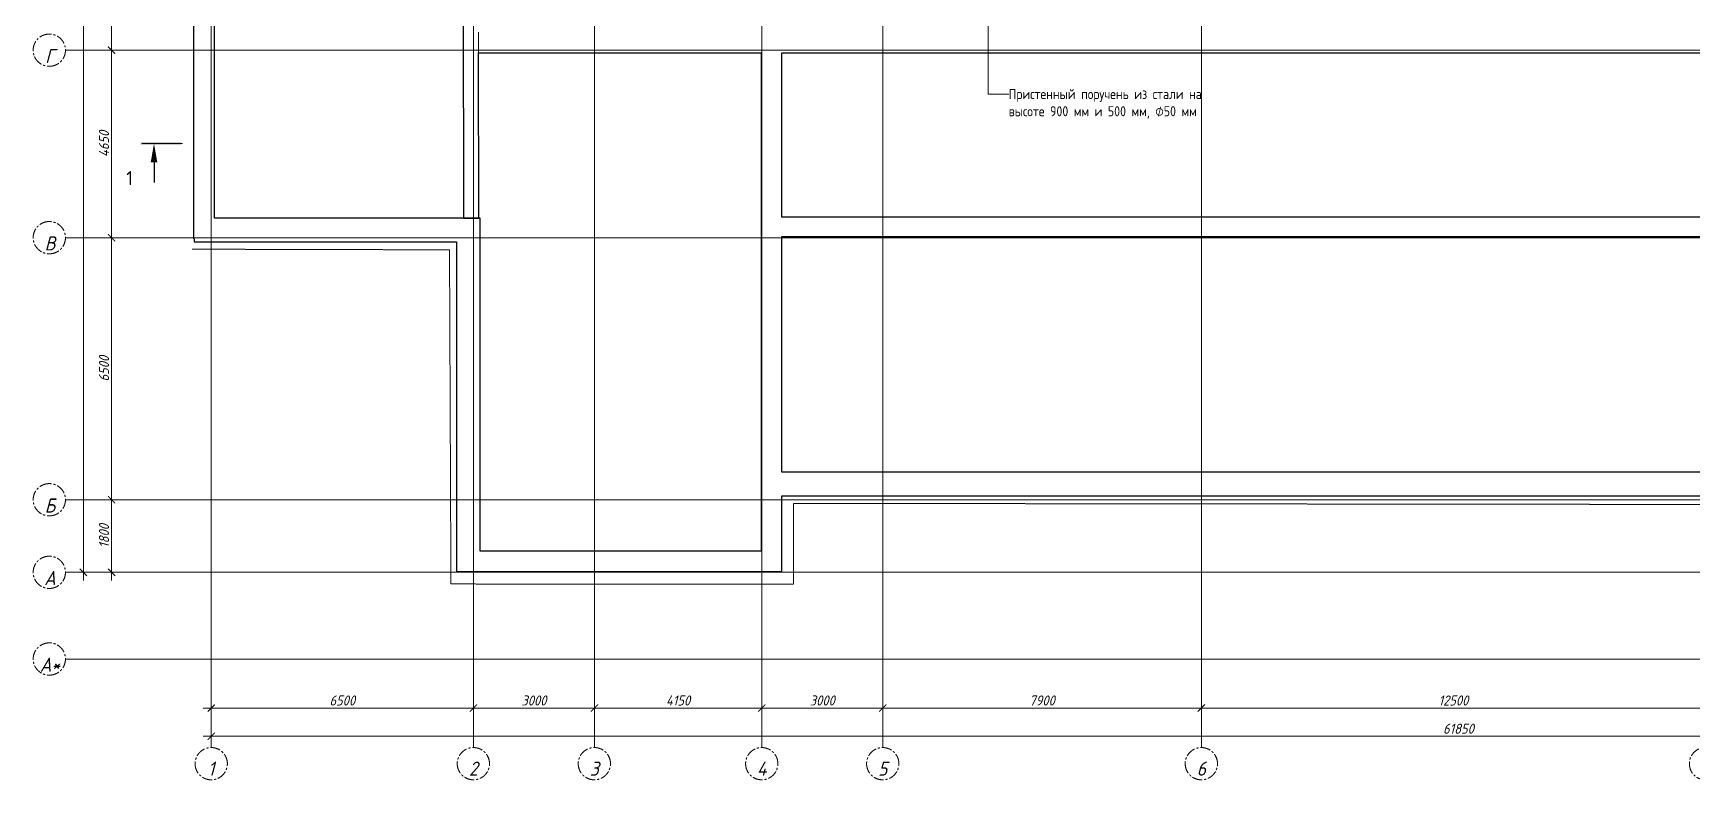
# Model space of a CAD drawing. Header units: millimetres. Extents: x 504091 to 2165846, y 135022 to 442887.
# Drawn here: x 557185 to 598335, y 192602 to 211120 of the extents above; entities that cross this region are included whole.
import ezdxf

# ---------------------------------------------------------------- set-up
doc = ezdxf.new("R2010")
doc.units = ezdxf.units.MM
for name, pattern in [('ADSK_Линия сетки', [25, 20, -2.5, 0, -2.5]), ('ADSK_Штрихпунктирная 2 точки_ш15 п1_5 п1_5 п1_5', [19.5, 15, -1.5, 0, -1.5, 0, -1.5]), ('осеваяX2', [4, 2.5, -0.5, 0.5, -0.5])]:
    doc.linetypes.add(name, pattern=pattern)
doc.layers.get('Defpoints').update_dxf_attribs({"color": 255})
for name, color, linetype, lineweight in [('Аннотация', 7, 'Continuous', 9), ('Оси', 165, 'осеваяX2', 13), ('размеры', 7, 'Continuous', 9), ('Разрезы', 7, 'Continuous', 9), ('Стены несущие', 7, 'Continuous', 30), ('Стены штриховка', 7, 'Continuous', 18)]:
    doc.layers.add(name, color=color, linetype=linetype, lineweight=lineweight)
doc.layers.add('Линии', color=7, linetype='Continuous', lineweight=9, true_color=0x00a600)
doc.layers.add('Штриховка', color=252, linetype='Continuous')
doc.styles.add('GOST 2.304_new', font='isocpeur.ttf', dxfattribs={"width": 0.9, "oblique": 15})
doc.styles.add('GOST Common_2', font='GOST_Common.ttf', dxfattribs={"width": 0.9, "height": 200})
doc.styles.add('GOST Common_3', font='GOST_Common.ttf', dxfattribs={"height": 250})
doc.dimstyles.new('SPDS 1_100', dxfattribs={"dimscale": 100, "dimtxt": 2.5, "dimasz": 1.77, "dimexe": 1.25, "dimexo": 0.625, "dimtad": 1, "dimdec": 0, "dimrnd": 0.001, "dimzin": 9, "dimtxsty": 'GOST 2.304_new', "dimblk": 'ARCHTICK', "dimcen": 2.5, "dimdle": 2, "dimclrt": 256, "dimadec": 0, "dimazin": 2, "dimtfac": 0.75, "dimtdec": 0, "dimtmove": 1, "dimatfit": 3, "dimfxl": 0, "dimtolj": 1, "dimlwd": 9, "dimlwe": 9, "dimarcsym": 0})

# ---------------------------------------------------------------- blocks, each defined once
blk = doc.blocks.new('Разрез - Номер вида спереди_3_5 мм-16061-План подвала')
at = {"layer": 'Разрезы'}
for points in [[(9.8, 0.4), (9.8, -0.39), (-0.33, -0.39), (-0.33, 0.4)], [(2.18, -4.67), (3, 0), (3.82, -4.67)]]:
    blk.add_hatch(color=256, dxfattribs=at).paths.add_polyline_path(points)
at = {"layer": 'Разрезы', "lineweight": 30}
blk.add_line((3, -3), (3, -9.66), dxfattribs=at)
blk = doc.blocks.new('_ArchTick')
at = {"color": 0, "linetype": 'ByBlock', "const_width": 0.15}
blk.add_lwpolyline([(-0.5, -0.5), (0.5, 0.5)], dxfattribs=at)
blk = doc.blocks.new('*D511')
at = {"layer": 'Defpoints', "color": 0, "lineweight": 20, "transparency": 16777216}
for p in [(0, -1117), (6500, -1117), (6500, -1217)]:
    blk.add_point(p, dxfattribs=at)
at = {"layer": 'размеры', "color": 0, "lineweight": 9, "transparency": 16777216}
for p, q in [((-200, -1217), (6700, -1217)), ((0, -1179), (0, -1342)), ((6500, -1179), (6500, -1342))]:
    blk.add_line(p, q, dxfattribs=at)
at = {"layer": 'размеры', "color": 0, "lineweight": 9, "transparency": 16777216, "xscale": 177, "yscale": 177, "zscale": 177, "rotation": 180}
blk.add_blockref('_ArchTick', (0, -1217), dxfattribs=at)
at = {"layer": 'размеры', "color": 0, "lineweight": 9, "transparency": 16777216, "xscale": 177, "yscale": 177, "zscale": 177}
blk.add_blockref('_ArchTick', (6500, -1217), dxfattribs=at)
at = {"layer": 'размеры', "lineweight": 20, "transparency": 16777216, "insert": (3250, -1029), "char_height": 250, "width": 248.31, "attachment_point": 5, "style": 'GOST 2.304_new'}
blk.add_mtext('\\A1;6500', dxfattribs=at)
blk = doc.blocks.new('*D512')
at = {"layer": 'Defpoints', "color": 0, "lineweight": 20, "transparency": 16777216}
for p in [(6500, -1117), (9500, -1117), (9500, -1217)]:
    blk.add_point(p, dxfattribs=at)
at = {"layer": 'размеры', "color": 0, "lineweight": 9, "transparency": 16777216}
for p, q in [((6300, -1217), (9700, -1217)), ((6500, -1179), (6500, -1342)), ((9500, -1179), (9500, -1342))]:
    blk.add_line(p, q, dxfattribs=at)
at = {"layer": 'размеры', "color": 0, "lineweight": 9, "transparency": 16777216, "xscale": 177, "yscale": 177, "zscale": 177, "rotation": 180}
blk.add_blockref('_ArchTick', (6500, -1217), dxfattribs=at)
at = {"layer": 'размеры', "color": 0, "lineweight": 9, "transparency": 16777216, "xscale": 177, "yscale": 177, "zscale": 177}
blk.add_blockref('_ArchTick', (9500, -1217), dxfattribs=at)
at = {"layer": 'размеры', "lineweight": 20, "transparency": 16777216, "insert": (8000, -1029), "char_height": 250, "width": 248.31, "attachment_point": 5, "style": 'GOST 2.304_new'}
blk.add_mtext('\\A1;3000', dxfattribs=at)
blk = doc.blocks.new('*D513')
at = {"layer": 'Defpoints', "color": 0, "lineweight": 20, "transparency": 16777216}
for p in [(9500, -1117), (13650, -1117), (13650, -1217)]:
    blk.add_point(p, dxfattribs=at)
at = {"layer": 'размеры', "color": 0, "lineweight": 9, "transparency": 16777216}
for p, q in [((9300, -1217), (13850, -1217)), ((9500, -1179), (9500, -1342)), ((13650, -1179), (13650, -1342))]:
    blk.add_line(p, q, dxfattribs=at)
at = {"layer": 'размеры', "color": 0, "lineweight": 9, "transparency": 16777216, "xscale": 177, "yscale": 177, "zscale": 177, "rotation": 180}
blk.add_blockref('_ArchTick', (9500, -1217), dxfattribs=at)
at = {"layer": 'размеры', "color": 0, "lineweight": 9, "transparency": 16777216, "xscale": 177, "yscale": 177, "zscale": 177}
blk.add_blockref('_ArchTick', (13650, -1217), dxfattribs=at)
at = {"layer": 'размеры', "lineweight": 20, "transparency": 16777216, "insert": (11575, -1029), "char_height": 250, "width": 238.24, "attachment_point": 5, "style": 'GOST 2.304_new'}
blk.add_mtext('\\A1;4150', dxfattribs=at)
blk = doc.blocks.new('*D514')
at = {"layer": 'Defpoints', "color": 0, "lineweight": 20, "transparency": 16777216}
for p in [(13650, -1117), (16650, -1117), (16650, -1217)]:
    blk.add_point(p, dxfattribs=at)
at = {"layer": 'размеры', "color": 0, "lineweight": 9, "transparency": 16777216}
for p, q in [((13450, -1217), (16850, -1217)), ((13650, -1179), (13650, -1342)), ((16650, -1179), (16650, -1342))]:
    blk.add_line(p, q, dxfattribs=at)
at = {"layer": 'размеры', "color": 0, "lineweight": 9, "transparency": 16777216, "xscale": 177, "yscale": 177, "zscale": 177, "rotation": 180}
blk.add_blockref('_ArchTick', (13650, -1217), dxfattribs=at)
at = {"layer": 'размеры', "color": 0, "lineweight": 9, "transparency": 16777216, "xscale": 177, "yscale": 177, "zscale": 177}
blk.add_blockref('_ArchTick', (16650, -1217), dxfattribs=at)
at = {"layer": 'размеры', "lineweight": 20, "transparency": 16777216, "insert": (15150, -1029), "char_height": 250, "width": 248.31, "attachment_point": 5, "style": 'GOST 2.304_new'}
blk.add_mtext('\\A1;3000', dxfattribs=at)
blk = doc.blocks.new('*D515')
at = {"layer": 'Defpoints', "color": 0, "lineweight": 20, "transparency": 16777216}
for p in [(16650, -1117), (24550, -1117), (24550, -1217)]:
    blk.add_point(p, dxfattribs=at)
at = {"layer": 'размеры', "color": 0, "lineweight": 9, "transparency": 16777216}
for p, q in [((16450, -1217), (24750, -1217)), ((16650, -1179), (16650, -1342)), ((24550, -1179), (24550, -1342))]:
    blk.add_line(p, q, dxfattribs=at)
at = {"layer": 'размеры', "color": 0, "lineweight": 9, "transparency": 16777216, "xscale": 177, "yscale": 177, "zscale": 177, "rotation": 180}
blk.add_blockref('_ArchTick', (16650, -1217), dxfattribs=at)
at = {"layer": 'размеры', "color": 0, "lineweight": 9, "transparency": 16777216, "xscale": 177, "yscale": 177, "zscale": 177}
blk.add_blockref('_ArchTick', (24550, -1217), dxfattribs=at)
at = {"layer": 'размеры', "lineweight": 20, "transparency": 16777216, "insert": (20600, -1029), "char_height": 250, "width": 248.31, "attachment_point": 5, "style": 'GOST 2.304_new'}
blk.add_mtext('\\A1;7900', dxfattribs=at)
blk = doc.blocks.new('*D516')
at = {"layer": 'Defpoints', "color": 0, "lineweight": 20, "transparency": 16777216}
for p in [(24550, -1117), (37050, -1117), (37050, -1217)]:
    blk.add_point(p, dxfattribs=at)
at = {"layer": 'размеры', "color": 0, "lineweight": 9, "transparency": 16777216}
for p, q in [((24350, -1217), (37250, -1217)), ((24550, -1179), (24550, -1342)), ((37050, -1179), (37050, -1342))]:
    blk.add_line(p, q, dxfattribs=at)
at = {"layer": 'размеры', "color": 0, "lineweight": 9, "transparency": 16777216, "xscale": 177, "yscale": 177, "zscale": 177, "rotation": 180}
blk.add_blockref('_ArchTick', (24550, -1217), dxfattribs=at)
at = {"layer": 'размеры', "color": 0, "lineweight": 9, "transparency": 16777216, "xscale": 177, "yscale": 177, "zscale": 177}
blk.add_blockref('_ArchTick', (37050, -1217), dxfattribs=at)
at = {"layer": 'размеры', "lineweight": 20, "transparency": 16777216, "insert": (30800, -1029), "char_height": 250, "width": 291.93, "attachment_point": 5, "style": 'GOST 2.304_new'}
blk.add_mtext('\\A1;12500', dxfattribs=at)
blk = doc.blocks.new('Ось сетки - Круг_Ø8 мм-8258-План подвала')
at = {"layer": 'Оси', "linetype": 'ByBlock', "lineweight": 20}
for start, end in [(360, 180), (180, 360)]:
    blk.add_arc((0, 0), 4, start, end, dxfattribs=at)
blk = doc.blocks.new('*D517')
at = {"layer": 'Defpoints', "color": 0, "lineweight": 20, "transparency": 16777216}
for p in [(0, -1817), (61850, -1817), (61850, -1917)]:
    blk.add_point(p, dxfattribs=at)
at = {"layer": 'размеры', "color": 0, "lineweight": 9, "transparency": 16777216}
for p, q in [((-200, -1917), (62050, -1917)), ((0, -1879), (0, -2042)), ((61850, -1879), (61850, -2042))]:
    blk.add_line(p, q, dxfattribs=at)
at = {"layer": 'размеры', "color": 0, "lineweight": 9, "transparency": 16777216, "xscale": 177, "yscale": 177, "zscale": 177, "rotation": 180}
blk.add_blockref('_ArchTick', (0, -1917), dxfattribs=at)
at = {"layer": 'размеры', "color": 0, "lineweight": 9, "transparency": 16777216, "xscale": 177, "yscale": 177, "zscale": 177}
blk.add_blockref('_ArchTick', (61850, -1917), dxfattribs=at)
at = {"layer": 'размеры', "lineweight": 20, "transparency": 16777216, "insert": (30925, -1729), "char_height": 250, "width": 291.93, "attachment_point": 5, "style": 'GOST 2.304_new'}
blk.add_mtext('\\A1;61850', dxfattribs=at)
blk = doc.blocks.new('*D518')
at = {"layer": 'Defpoints', "color": 0, "lineweight": 20, "transparency": 16777216}
for p in [(-3071, 45200), (-3171, 2150), (-3071, 2150)]:
    blk.add_point(p, dxfattribs=at)
at = {"layer": 'размеры', "color": 0, "lineweight": 9, "transparency": 16777216}
for p, q in [((-3171, 45400), (-3171, 1950)), ((-3133, 45200), (-3296, 45200)), ((-3133, 2150), (-3296, 2150))]:
    blk.add_line(p, q, dxfattribs=at)
at = {"layer": 'размеры', "color": 0, "lineweight": 9, "transparency": 16777216, "xscale": 177, "yscale": 177, "zscale": 177}
for p, rotation in [((-3171, 45200), 90), ((-3171, 2150), 270)]:
    blk.add_blockref('_ArchTick', p, dxfattribs=dict(at, rotation=rotation))
at = {"layer": 'размеры', "lineweight": 20, "transparency": 16777216, "insert": (-3358, 23675), "char_height": 250, "width": 318.77, "attachment_point": 5, "rotation": 90, "style": 'GOST 2.304_new'}
blk.add_mtext('\\A1;43050', dxfattribs=at)
blk = doc.blocks.new('*D521')
at = {"layer": 'Defpoints', "color": 0, "lineweight": 20, "transparency": 16777216}
for p in [(-2371, 22400), (-2471, 15100), (-2371, 15100)]:
    blk.add_point(p, dxfattribs=at)
at = {"layer": 'размеры', "color": 0, "lineweight": 9, "transparency": 16777216}
for p, q in [((-2433, 22400), (-2596, 22400)), ((-2471, 22600), (-2471, 14900)), ((-2433, 15100), (-2596, 15100))]:
    blk.add_line(p, q, dxfattribs=at)
at = {"layer": 'размеры', "color": 0, "lineweight": 9, "transparency": 16777216, "xscale": 177, "yscale": 177, "zscale": 177}
for p, rotation in [((-2471, 22400), 90), ((-2471, 15100), 270)]:
    blk.add_blockref('_ArchTick', p, dxfattribs=dict(at, rotation=rotation))
at = {"layer": 'размеры', "lineweight": 20, "transparency": 16777216, "insert": (-2658, 18750), "char_height": 250, "width": 248.31, "attachment_point": 5, "rotation": 90, "style": 'GOST 2.304_new'}
blk.add_mtext('\\A1;7300', dxfattribs=at)
blk = doc.blocks.new('*D522')
at = {"layer": 'Defpoints', "color": 0, "lineweight": 20, "transparency": 16777216}
for p in [(-2371, 15100), (-2471, 10450), (-2371, 10450)]:
    blk.add_point(p, dxfattribs=at)
at = {"layer": 'размеры', "color": 0, "lineweight": 9, "transparency": 16777216}
for p, q in [((-2471, 15300), (-2471, 10250)), ((-2433, 15100), (-2596, 15100)), ((-2433, 10450), (-2596, 10450))]:
    blk.add_line(p, q, dxfattribs=at)
at = {"layer": 'размеры', "color": 0, "lineweight": 9, "transparency": 16777216, "xscale": 177, "yscale": 177, "zscale": 177}
for p, rotation in [((-2471, 15100), 90), ((-2471, 10450), 270)]:
    blk.add_blockref('_ArchTick', p, dxfattribs=dict(at, rotation=rotation))
at = {"layer": 'размеры', "lineweight": 20, "transparency": 16777216, "insert": (-2658, 12775), "char_height": 250, "width": 256.7, "attachment_point": 5, "rotation": 90, "style": 'GOST 2.304_new'}
blk.add_mtext('\\A1;4650', dxfattribs=at)
blk = doc.blocks.new('*D523')
at = {"layer": 'Defpoints', "color": 0, "lineweight": 20, "transparency": 16777216}
for p in [(-2371, 10450), (-2471, 3950), (-2371, 3950)]:
    blk.add_point(p, dxfattribs=at)
at = {"layer": 'размеры', "color": 0, "lineweight": 9, "transparency": 16777216}
for p, q in [((-2433, 10450), (-2596, 10450)), ((-2471, 10650), (-2471, 3750)), ((-2433, 3950), (-2596, 3950))]:
    blk.add_line(p, q, dxfattribs=at)
at = {"layer": 'размеры', "color": 0, "lineweight": 9, "transparency": 16777216, "xscale": 177, "yscale": 177, "zscale": 177}
for p, rotation in [((-2471, 10450), 90), ((-2471, 3950), 270)]:
    blk.add_blockref('_ArchTick', p, dxfattribs=dict(at, rotation=rotation))
at = {"layer": 'размеры', "lineweight": 20, "transparency": 16777216, "insert": (-2658, 7200), "char_height": 250, "width": 248.31, "attachment_point": 5, "rotation": 90, "style": 'GOST 2.304_new'}
blk.add_mtext('\\A1;6500', dxfattribs=at)
blk = doc.blocks.new('*D524')
at = {"layer": 'Defpoints', "color": 0, "lineweight": 20, "transparency": 16777216}
for p in [(-2371, 3950), (-2471, 2150), (-2371, 2150)]:
    blk.add_point(p, dxfattribs=at)
at = {"layer": 'размеры', "color": 0, "lineweight": 9, "transparency": 16777216}
for p, q in [((-2471, 4150), (-2471, 1950)), ((-2433, 3950), (-2596, 3950)), ((-2433, 2150), (-2596, 2150))]:
    blk.add_line(p, q, dxfattribs=at)
at = {"layer": 'размеры', "color": 0, "lineweight": 9, "transparency": 16777216, "xscale": 177, "yscale": 177, "zscale": 177}
for p, rotation in [((-2471, 3950), 90), ((-2471, 2150), 270)]:
    blk.add_blockref('_ArchTick', p, dxfattribs=dict(at, rotation=rotation))
at = {"layer": 'размеры', "lineweight": 20, "transparency": 16777216, "insert": (-2658, 3050), "char_height": 250, "width": 229.85, "attachment_point": 5, "rotation": 90, "style": 'GOST 2.304_new'}
blk.add_mtext('\\A1;1800', dxfattribs=at)
blk = doc.blocks.new('оси')
at = {"layer": 'Оси', "linetype": 'ADSK_Линия сетки'}
for p, q in [((0, -2196.5), (0, 46265.1)), ((6500, -2196.5), (6500, 46378)), ((9500, -2196.5), (9500, 46378)), ((24550, -2196.5), (24550, 46378)), ((13650, -2196.5), (13650, 23921.3)), ((16650, -2196.5), (16650, 23921.3)), ((-3614.3, 15100), (62615.4, 15100)), ((-3614.3, 10450), (62615.4, 10450)), ((-3614.3, 3950), (62615.4, 3950)), ((-3614.3, 2150), (62505.3, 2150)), ((-3614.3, 0), (62505.3, 0))]:
    blk.add_line(p, q, dxfattribs=at)
at = {"layer": 'Оси', "lineweight": 20, "xscale": 99.99999999999993, "yscale": 99.99999999999993, "zscale": 99.99999999999993, "rotation": 270}
for p in [(-4014.3, 15100), (-4014.3, 10450), (-4014.3, 3950), (-4014.3, 2150), (-4014.3, 0)]:
    blk.add_blockref('Ось сетки - Круг_Ø8 мм-8258-План подвала', p, dxfattribs=at)
at = {"layer": 'Оси', "lineweight": 20, "xscale": 99.99999999999993, "yscale": 99.99999999999993, "zscale": 99.99999999999993}
for p in [(0, -2596.5), (6500, -2596.5), (9500, -2596.5), (13650, -2596.5), (16650, -2596.5), (24550, -2596.5), (37050, -2596.5)]:
    blk.add_blockref('Ось сетки - Круг_Ø8 мм-8258-План подвала', p, dxfattribs=at)
at = {"layer": 'Оси', "char_height": 350, "attachment_point": 5, "line_spacing_factor": 1.022766, "style": 'GOST 2.304_new'}
for s, insert, width in [('\\pt89.999,180.0015,270.0005,359.9995,449.9985,540.001,630,719.999,810.0015,900.0005,989.9995,1079.9985,1170.001,1260,1349.999,1440.0015,1530.0005,1619.9995,1709.9985,1800.001,1890,1979.999,2070.0015,2160.0005,2249.9995,2339.9985,2430.001,2520,2609.999,2700.0015,2790.0005,2879.9995;Г', (-3999.8, 14957.1), 232.2), ('\\pt89.999,180.0015,270.0005,359.9995,449.9985,540.001,630,719.999,810.0015,900.0005,989.9995,1079.9985,1170.001,1260,1349.999,1440.0015,1530.0005,1619.9995,1709.9985,1800.001,1890,1979.999,2070.0015,2160.0005,2249.9995,2339.9985,2430.001,2520,2609.999,2700.0015,2790.0005,2879.9995;В', (-3999.4, 10307.1), 261.9), ('\\pt89.999,180.0015,270.0005,359.9995,449.9985,540.001,630,719.999,810.0015,900.0005,989.9995,1079.9985,1170.001,1260,1349.999,1440.0015,1530.0005,1619.9995,1709.9985,1800.001,1890,1979.999,2070.0015,2160.0005,2249.9995,2339.9985,2430.001,2520,2609.999,2700.0015,2790.0005,2879.9995;Б', (-3999.4, 3807.1), 261.9), ('\\pt89.999,180.0015,270.0005,359.9995,449.9985,540.001,630,719.999,810.0015,900.0005,989.9995,1079.9985,1170.001,1260,1349.999,1440.0015,1530.0005,1619.9995,1709.9985,1800.001,1890,1979.999,2070.0015,2160.0005,2249.9995,2339.9985,2430.001,2520,2609.999,2700.0015,2790.0005,2879.9995;А', (-3999.4, 2007.1), 291.6), ('\\pt89.999,180.0015,270.0005,359.9995,449.9985,540.001,630,719.999,810.0015,900.0005,989.9995,1079.9985,1170.001,1260,1349.999,1440.0015,1530.0005,1619.9995,1709.9985,1800.001,1890,1979.999,2070.0015,2160.0005,2249.9995,2339.9985,2430.001,2520,2609.999,2700.0015,2790.0005,2879.9995;А*', (-3999.8, -142.9), 512.1), ('\\pt89.999,180.0015,270.0005,359.9995,449.9985,540.001,630,719.999,810.0015,900.0005,989.9995,1079.9985,1170.001,1260,1349.999,1440.0015,1530.0005,1619.9995,1709.9985,1800.001,1890,1979.999,2070.0015,2160.0005,2249.9995,2339.9985,2430.001,2520,2609.999,2700.0015,2790.0005,2879.9995;1', (-0.8, -2719.4), 161.1), ('\\pt89.999,180.0015,270.0005,359.9995,449.9985,540.001,630,719.999,810.0015,900.0005,989.9995,1079.9985,1170.001,1260,1349.999,1440.0015,1530.0005,1619.9995,1709.9985,1800.001,1890,1979.999,2070.0015,2160.0005,2249.9995,2339.9985,2430.001,2520,2609.999,2700.0015,2790.0005,2879.9995;2', (6499.2, -2719.4), 232.2), ('\\pt89.999,180.0015,270.0005,359.9995,449.9985,540.001,630,719.999,810.0015,900.0005,989.9995,1079.9985,1170.001,1260,1349.999,1440.0015,1530.0005,1619.9995,1709.9985,1800.001,1890,1979.999,2070.0015,2160.0005,2249.9995,2339.9985,2430.001,2520,2609.999,2700.0015,2790.0005,2879.9995;3', (9499.2, -2719.4), 225.9), ('\\pt89.999,180.0015,270.0005,359.9995,449.9985,540.001,630,719.999,810.0015,900.0005,989.9995,1079.9985,1170.001,1260,1349.999,1440.0015,1530.0005,1619.9995,1709.9985,1800.001,1890,1979.999,2070.0015,2160.0005,2249.9995,2339.9985,2430.001,2520,2609.999,2700.0015,2790.0005,2879.9995;4', (13649.6, -2719.4), 261.9), ('\\pt89.999,180.0015,270.0005,359.9995,449.9985,540.001,630,719.999,810.0015,900.0005,989.9995,1079.9985,1170.001,1260,1349.999,1440.0015,1530.0005,1619.9995,1709.9985,1800.001,1890,1979.999,2070.0015,2160.0005,2249.9995,2339.9985,2430.001,2520,2609.999,2700.0015,2790.0005,2879.9995;5', (16649.2, -2719.4), 232.2), ('\\pt89.999,180.0015,270.0005,359.9995,449.9985,540.001,630,719.999,810.0015,900.0005,989.9995,1079.9985,1170.001,1260,1349.999,1440.0015,1530.0005,1619.9995,1709.9985,1800.001,1890,1979.999,2070.0015,2160.0005,2249.9995,2339.9985,2430.001,2520,2609.999,2700.0015,2790.0005,2879.9995;6', (24549.2, -2719.4), 232.2)]:
    blk.add_mtext(s, dxfattribs=dict(at, insert=insert, width=width))
at = {"layer": 'размеры', "lineweight": 20}
for base, p1, p2, picture, middle in [((-3170.6, 2150), (-3070.6, 45200), (-3070.6, 2150), '*D518', (-3358.1, 23675)), ((-2470.6, 15100), (-2370.6, 22400), (-2370.6, 15100), '*D521', (-2658.1, 18750)), ((-2470.6, 10450), (-2370.6, 15100), (-2370.6, 10450), '*D522', (-2658.1, 12775)), ((-2470.6, 3950), (-2370.6, 10450), (-2370.6, 3950), '*D523', (-2658.1, 7200)), ((-2470.6, 2150), (-2370.6, 3950), (-2370.6, 2150), '*D524', (-2658.1, 3050))]:
    dim = blk.add_linear_dim(base=base, p1=p1, p2=p2, angle=90, dimstyle='SPDS 1_100', dxfattribs=at)
    dim.commit()
    dim.dimension.update_dxf_attribs({"geometry": picture, "text_midpoint": middle})
for base, p1, p2, picture, middle in [((6500, -1216.6), (0, -1116.6), (6500, -1116.6), '*D511', (3250, -1029.1)), ((9500, -1216.6), (6500, -1116.6), (9500, -1116.6), '*D512', (8000, -1029.1)), ((13650, -1216.6), (9500, -1116.6), (13650, -1116.6), '*D513', (11575, -1029.1)), ((16650, -1216.6), (13650, -1116.6), (16650, -1116.6), '*D514', (15150, -1029.1)), ((24550, -1216.6), (16650, -1116.6), (24550, -1116.6), '*D515', (20600, -1029.1)), ((37050, -1216.6), (24550, -1116.6), (37050, -1116.6), '*D516', (30800, -1029.1)), ((61850, -1916.6), (0, -1816.6), (61850, -1816.6), '*D517', (30925, -1729.1))]:
    dim = blk.add_linear_dim(base=base, p1=p1, p2=p2, dimstyle='SPDS 1_100', dxfattribs=at)
    dim.commit()
    dim.dimension.update_dxf_attribs({"geometry": picture, "text_midpoint": middle})

msp = doc.modelspace()

# ---------------------------------------------------------------- linework, layer by layer
at = {"layer": 'Аннотация', "lineweight": 9}
for p, q in [((580865.6978, 216788.4043), (580865.6978, 209610.1445)), ((580865.6978, 209610.1445), (581372.4225, 209610.1445))]:
    msp.add_line(p, q, dxfattribs=at)
at = {"layer": 'Линии', "color": 7, "linetype": 'ADSK_Штрихпунктирная 2 точки_ш15 п1_5 п1_5 п1_5'}
for p, q in [((561126.7236, 205762.3687), (567507.7164, 205746.9468)), ((567507.7164, 205746.9468), (567543.042, 197458.7819)), ((576037.9108, 197457.9541), (576038.1057, 199457.9541)), ((576038.1057, 199457.9541), (609324.858, 199418.6148)), ((567543.042, 197458.7819), (576037.9108, 197457.9541))]:
    msp.add_line(p, q, dxfattribs=at)
at = {"layer": 'Разрезы', "lineweight": 20}
msp.add_line((559881.1201, 208384.2769), (560886.157, 208384.2769), dxfattribs=at)
at = {"layer": 'Стены несущие'}
for p, q in [((561172.1496, 206016.5867), (561172.1496, 231626.3991)), ((561682.1496, 206532.1898), (561682.1496, 217856.0475)), ((567837.9867, 217856.0475), (567850.9314, 206531.9726)), ((568226.245, 210631.8607), (575238.0717, 210631.8607)), ((568230.9312, 206532.407), (568226.245, 210631.8607)), ((575238.0717, 210631.8607), (575238.0717, 198274.6207)), ((575748.0717, 210631.8607), (606005.3913, 210631.8607)), ((575748.0717, 206558.7317), (575748.0717, 210631.8607)), ((568270.5754, 206532.1898), (561682.1496, 206532.1898)), ((567850.9314, 206531.9726), (568230.9312, 206532.407)), ((568270.5754, 198274.6207), (568270.5754, 206532.1898)), ((609596.6703, 206558.7317), (575748.0717, 206558.7317)), ((561172.1496, 206016.5867), (561176.4812, 206016.5867)), ((561176.4812, 206016.5867), (561176.9247, 205942.1898)), ((561176.9247, 205942.1898), (567680.5754, 205942.1898)), ((567680.5754, 205942.1898), (567680.5754, 197764.6207)), ((575748.0717, 200231.7541), (575748.0717, 206078.7317)), ((575748.0717, 206078.7317), (609596.6703, 206078.7317)), ((609596.6703, 200231.7541), (575748.0717, 200231.7541)), ((575748.0717, 197764.6207), (575748.0717, 199641.7541)), ((575748.0717, 199641.7541), (609596.6703, 199641.7541)), ((575238.0717, 198274.6207), (568270.5754, 198274.6207)), ((567680.5754, 197764.6207), (575748.0717, 197764.6207))]:
    msp.add_line(p, q, dxfattribs=at)
at = {"layer": 'Стены штриховка'}
msp.add_line((568225.662, 211141.8607), (568226.245, 210631.8607), dxfattribs=at)

# ---------------------------------------------------------------- block references
at = {"layer": 'Разрезы', "lineweight": 50, "xscale": 99.99999999999993, "yscale": 99.99999999999993, "zscale": 99.99999999999993}
msp.add_blockref('Разрез - Номер вида спереди_3_5 мм-16061-План подвала', (559881.1201, 208384.2769), dxfattribs=at)
at = {"layer": 'Штриховка'}
msp.add_blockref('оси', (561599.5026, 195598.5225), dxfattribs=at)

# ---------------------------------------------------------------- texts
at = {"layer": 'Аннотация', "lineweight": 9, "insert": (581372.4225, 209735.3376), "char_height": 250, "width": 4941, "attachment_point": 1, "line_spacing_factor": 1.022766, "style": 'GOST Common_2'}
msp.add_mtext('\\pt360,720,1080,1440,1800,2160,2520,2880,3240,3600,3960,4320,4680,5040,5400,5760,6120,6480,6840,7200,7560,7920,8280,8640,9000,9360,9720,10080,10440,10800,11160,11520;Пристенный поручень из стали на высоте 900 мм и 500 мм, ⌀50 мм', dxfattribs=at)
at = {"layer": 'Разрезы', "insert": (559576.6836, 207526.3457), "char_height": 350, "width": 143.2, "attachment_point": 5, "line_spacing_factor": 1.022766, "style": 'GOST Common_3'}
msp.add_mtext('\\pt1016.001,2031.9985,3047.9995,4064.0005,5080.0015,6095.999,7112,8128.001,9143.9985,10159.9995,11176.0005,12192.0015,13207.999,14224,15240.001,16255.9985,17271.9995,18288.0005,19304.0015,20319.999,21336,22352.001,23367.9985,24383.9995,25400.0005,26416.0015,27431.999,28448,29464.001,30479.9985,31495.9995,32512.0005;1', dxfattribs=at)

doc.saveas('drawing.dxf')
